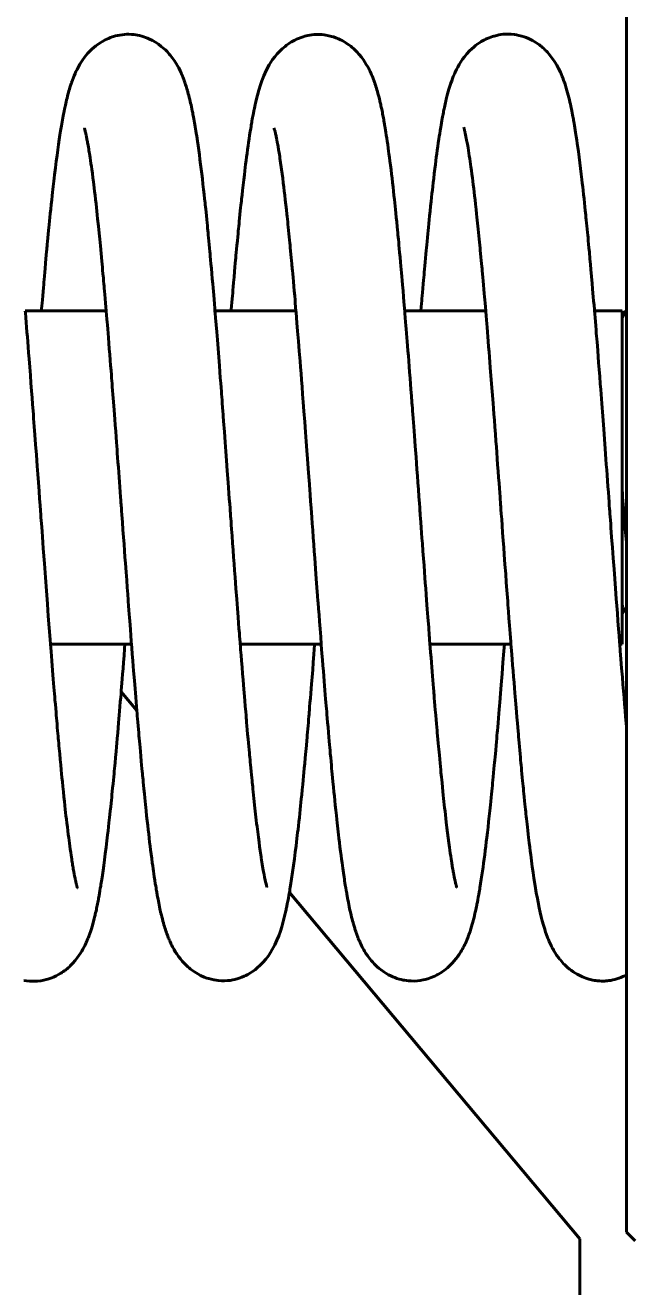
# Model space of a CAD drawing. Header units: millimetres. Extents: x 15 to 415, y 5 to 292.
# Drawn here: x 128.636 to 130.843, y 238.917 to 243.514 of the extents above; entities that cross this region are included whole.
import ezdxf

# ---------------------------------------------------------------- set-up
doc = ezdxf.new("R2010")
doc.units = ezdxf.units.MM
doc.layers.add('Annotations', color=7, linetype='Continuous')
doc.layers.add('Geometries', color=7, linetype='Continuous')
doc.styles.add('Shapr2', font='txt', dxfattribs={"height": 3.3495})
doc.dimstyles.new('ISO-25', dxfattribs={"dimtxt": 2.5, "dimasz": 2.5, "dimexe": 1.25, "dimexo": 0.625, "dimtad": 1, "dimtxsty": 'Standard', "dimcen": 2.5, "dimadec": 0, "dimazin": 0, "dimtfac": 1, "dimtmove": 0, "dimatfit": 3, "dimfxl": 1, "dimarcsym": 0})

# ---------------------------------------------------------------- blocks, each defined once
blk = doc.blocks.new('*D2')
at = {"layer": 'Annotations', "color": 0, "linetype": 'Continuous', "lineweight": 15}
for p, q in [((114.559, 253.3843), (151.4321, 253.3843)), ((150.1821, 250.8843), (150.1821, 204.8613)), ((114.9931, 202.3613), (151.4321, 202.3613))]:
    blk.add_line(p, q, dxfattribs=at)
at = {"layer": 'Annotations', "color": 0}
for points in [[(150.5987, 250.8843), (149.7654, 250.8843), (150.1821, 253.3843)], [(149.7654, 204.8613), (150.5987, 204.8613), (150.1821, 202.3613)]]:
    blk.add_solid(points, dxfattribs=at)
at = {"layer": 'Defpoints', "color": 0}
for p in [(113.934, 253.3843), (114.3681, 202.3613), (150.1821, 202.3613)]:
    blk.add_point(p, dxfattribs=at)
at = {"layer": 'Annotations', "color": 0, "lineweight": 15, "insert": (147.4883, 221.87), "char_height": 3.3495, "attachment_point": 5, "rotation": 90, "style": 'Shapr2'}
blk.add_mtext('\\A1;102,05', dxfattribs=at)

msp = doc.modelspace()

# ---------------------------------------------------------------- linework, layer by layer
at = {"layer": 'Geometries', "linetype": 'Continuous', "lineweight": 40}
for p, q in [((130.8272, 244.6155), (130.8272, 241.6218)), ((128.6361, 242.473), (128.6952, 242.473)), ((128.6952, 242.473), (128.9311, 242.473)), ((129.3275, 242.473), (129.3866, 242.473)), ((129.3866, 242.473), (129.6226, 242.473)), ((130.019, 242.473), (130.078, 242.473)), ((130.078, 242.473), (130.314, 242.473)), ((130.7104, 242.473), (130.8109, 242.473)), ((130.8109, 242.4494), (130.8109, 242.473)), ((130.8228, 242.4695), (130.8109, 242.4491)), ((130.8109, 241.8222), (130.8109, 242.4494)), ((130.8109, 241.4008), (130.8109, 241.8222)), ((130.8272, 241.6218), (130.8272, 241.3864)), ((130.8108, 241.3676), (130.8217, 241.3864)), ((130.8109, 241.3678), (130.8109, 241.4008)), ((130.8196, 241.3864), (130.8217, 241.3864)), ((130.8217, 241.3864), (130.8272, 241.3864)), ((130.8272, 241.3864), (130.8272, 240.9565)), ((130.8109, 241.258), (130.8109, 241.3678)), ((128.7281, 241.258), (128.9994, 241.258)), ((128.9994, 241.258), (129.0234, 241.258)), ((129.4195, 241.258), (129.6908, 241.258)), ((129.6908, 241.258), (129.7148, 241.258)), ((130.111, 241.258), (130.3822, 241.258)), ((130.3822, 241.258), (130.4062, 241.258)), ((130.8024, 241.258), (130.8109, 241.258)), ((129.0428, 241.0162), (128.9856, 241.0843)), ((130.8272, 240.9565), (130.8272, 240.0535)), ((130.6573, 239.0921), (129.5987, 240.3537)), ((130.8272, 240.0535), (130.8272, 239.1155)), ((130.6573, 239.0921), (130.6573, 232.6662)), ((130.8581, 239.0846), (130.8272, 239.1155))]:
    msp.add_line(p, q, dxfattribs=at)
at = {"layer": 'Geometries', "linetype": 'Continuous', "lineweight": 40, "flags": 128}
for points in [[(129.3275, 242.473), (129.3269, 242.4812), (129.3254, 242.498), (129.3241, 242.5145), (129.3228, 242.5299), (129.3216, 242.5436), (129.3205, 242.5563), (129.3192, 242.5712), (129.3177, 242.589), (129.3159, 242.609), (129.3143, 242.6274), (129.3128, 242.6444), (129.3114, 242.6592), (129.3102, 242.6723), (129.3094, 242.681), (129.3086, 242.6897), (129.3076, 242.7009), (129.3063, 242.7147), (129.3051, 242.7272), (129.304, 242.739), (129.3031, 242.749), (129.3023, 242.7574), (129.3014, 242.7659), (129.3006, 242.7747), (129.2997, 242.7839), (129.2987, 242.7938), (129.2975, 242.8054), (129.2962, 242.8188), (129.2948, 242.8327), (129.2937, 242.8434), (129.2927, 242.8523), (129.292, 242.8596), (129.2912, 242.8666), (129.2905, 242.8736), (129.2897, 242.8806), (129.288, 242.8969), (129.286, 242.9152), (129.2837, 242.935), (129.2815, 242.9543), (129.2794, 242.9718), (129.2773, 242.9891), (129.2752, 243.0064), (129.2729, 243.0241), (129.2706, 243.0415), (129.2683, 243.0583), (129.266, 243.0748), (129.2637, 243.0912), (129.261, 243.1089), (129.2593, 243.12), (129.2579, 243.1288), (129.2566, 243.1364), (129.2554, 243.1439), (129.254, 243.1518), (129.253, 243.1581), (129.2517, 243.1655), (129.2504, 243.1726), (129.2492, 243.1789), (129.2482, 243.1843), (129.2473, 243.1888), (129.2462, 243.1946), (129.2448, 243.2014), (129.2433, 243.2091), (129.2416, 243.2168), (129.2402, 243.2234), (129.2388, 243.2295), (129.2374, 243.2358), (129.2357, 243.2429), (129.234, 243.2499), (129.2322, 243.2571), (129.2304, 243.2638), (129.2287, 243.27), (129.2271, 243.2754), (129.2262, 243.2786), (129.2251, 243.2823), (129.2237, 243.287), (129.2222, 243.2918), (129.2205, 243.2969), (129.2193, 243.3007), (129.2179, 243.3046), (129.2168, 243.3077), (129.2159, 243.3103), (129.215, 243.3127), (129.2139, 243.3156), (129.2124, 243.3196), (129.2104, 243.3247), (129.2087, 243.3287), (129.2075, 243.3317), (129.2058, 243.3355), (129.2039, 243.34), (129.2006, 243.3471), (129.1952, 243.3578), (129.1909, 243.3656), (129.1857, 243.3744), (129.1797, 243.3839), (129.1728, 243.3937), (129.1647, 243.4041), (129.1611, 243.4084), (129.1577, 243.4123), (129.1527, 243.4176), (129.1469, 243.4234), (129.142, 243.428), (129.1377, 243.4318), (129.132, 243.4364), (129.1214, 243.4445), (129.1102, 243.4518), (129.1, 243.4577), (129.0869, 243.4641), (129.0818, 243.4663), (129.0777, 243.4679), (129.0738, 243.4694), (129.0681, 243.4714), (129.0606, 243.4737), (129.0528, 243.4757), (129.0451, 243.4774), (129.0389, 243.4784), (129.0314, 243.4795), (129.0231, 243.4802), (129.0137, 243.4806), (129.0057, 243.4806), (128.9981, 243.4801), (128.9888, 243.4792), (128.981, 243.478), (128.9735, 243.4766), (128.9655, 243.4747), (128.9582, 243.4726), (128.953, 243.4709), (128.9468, 243.4687), (128.939, 243.4656), (128.9269, 243.4599), (128.9172, 243.4547), (128.9094, 243.45), (128.9001, 243.4438), (128.8929, 243.4384), (128.8782, 243.4259), (128.8634, 243.4107), (128.8532, 243.3983), (128.8442, 243.3859), (128.8355, 243.3722), (128.8297, 243.3621), (128.8248, 243.3527), (128.8209, 243.3447), (128.8179, 243.3382), (128.8142, 243.3297), (128.8115, 243.323), (128.8078, 243.3131), (128.8066, 243.3099), (128.8058, 243.3076), (128.805, 243.3053), (128.8042, 243.303), (128.8033, 243.3005), (128.8023, 243.2976), (128.8011, 243.2938), (128.7989, 243.2868), (128.797, 243.2805), (128.7953, 243.2747), (128.7935, 243.268), (128.7917, 243.2614), (128.79, 243.2548), (128.7884, 243.2483), (128.7868, 243.242), (128.785, 243.2344), (128.7836, 243.2279), (128.7822, 243.2218), (128.7812, 243.2171), (128.7803, 243.2125), (128.7792, 243.2076), (128.7779, 243.2011), (128.7745, 243.1836), (128.7718, 243.1691), (128.768, 243.1472), (128.765, 243.1289), (128.7626, 243.1137), (128.7601, 243.0974), (128.7575, 243.0793), (128.7546, 243.0591), (128.752, 243.0395), (128.7491, 243.0179), (128.7461, 242.9939), (128.743, 242.9688), (128.7416, 242.9564), (128.7403, 242.9454), (128.7391, 242.9356), (128.738, 242.9256), (128.7368, 242.9154), (128.7357, 242.905), (128.7342, 242.8919), (128.7326, 242.877), (128.7309, 242.8604), (128.7291, 242.844), (128.7275, 242.8279), (128.726, 242.8133), (128.7247, 242.8003), (128.7233, 242.7867), (128.7223, 242.7765), (128.7212, 242.7651), (128.72, 242.7525), (128.7186, 242.7386), (128.7174, 242.7251), (128.7165, 242.7163), (128.7159, 242.709), (128.7153, 242.7026), (128.7146, 242.6959), (128.714, 242.6887), (128.7128, 242.6764), (128.7116, 242.6626), (128.7101, 242.6462), (128.7084, 242.627), (128.7072, 242.6134), (128.706, 242.5996), (128.7049, 242.5877), (128.704, 242.5775), (128.7033, 242.569), (128.7023, 242.5571), (128.7011, 242.543), (128.6998, 242.5274), (128.6986, 242.5134), (128.6976, 242.5013), (128.6967, 242.491), (128.6958, 242.4799), (128.6952, 242.4732)], [(130.0189, 242.4734), (130.0183, 242.4814), (130.0171, 242.495), (130.0162, 242.5057), (130.0147, 242.5242), (130.0129, 242.5457), (130.011, 242.5676), (130.0096, 242.583), (130.0084, 242.5975), (130.0072, 242.611), (130.0061, 242.6236), (130.005, 242.6356), (130.0036, 242.6509), (130.002, 242.6687), (130.0005, 242.685), (129.9991, 242.6996), (129.998, 242.712), (129.997, 242.7227), (129.9961, 242.7325), (129.9952, 242.7414), (129.9944, 242.7494), (129.9936, 242.7576), (129.9927, 242.7676), (129.9915, 242.7793), (129.9898, 242.7968), (129.9881, 242.8135), (129.9865, 242.829), (129.9852, 242.8425), (129.9839, 242.8547), (129.9827, 242.8663), (129.9813, 242.8788), (129.9798, 242.8932), (129.978, 242.9092), (129.9764, 242.9239), (129.9744, 242.9409), (129.9727, 242.9561), (129.971, 242.9707), (129.969, 242.9873), (129.9669, 243.0035), (129.9651, 243.0182), (129.9633, 243.0317), (129.9616, 243.0446), (129.9603, 243.0547), (129.9587, 243.0661), (129.9568, 243.0793), (129.9551, 243.0915), (129.9534, 243.1024), (129.9519, 243.1125), (129.9503, 243.123), (129.949, 243.1312), (129.9477, 243.139), (129.9466, 243.1458), (129.9456, 243.1513), (129.9451, 243.1545), (129.9445, 243.1576), (129.944, 243.1606), (129.9434, 243.164), (129.9426, 243.1685), (129.9411, 243.1768), (129.9396, 243.1846), (129.9384, 243.1911), (129.9374, 243.1963), (129.9363, 243.2017), (129.935, 243.2078), (129.9335, 243.2153), (129.9324, 243.2204), (129.9315, 243.2244), (129.9306, 243.2282), (129.9297, 243.2321), (129.9288, 243.236), (129.9279, 243.2399), (129.9269, 243.2441), (129.9252, 243.2509), (129.9234, 243.258), (129.9214, 243.2653), (129.9195, 243.2721), (129.9177, 243.2784), (129.9159, 243.2844), (129.9142, 243.2901), (129.9121, 243.2963), (129.9105, 243.3013), (129.9085, 243.3068), (129.9067, 243.3119), (129.9052, 243.316), (129.9038, 243.3195), (129.9023, 243.3233), (129.9001, 243.3287), (129.8983, 243.3329), (129.8968, 243.3364), (129.8949, 243.3407), (129.8927, 243.3453), (129.8909, 243.3491), (129.8889, 243.353), (129.8839, 243.3624), (129.8789, 243.3711), (129.874, 243.3791), (129.8682, 243.3877), (129.8616, 243.3968), (129.8545, 243.4056), (129.8509, 243.4098), (129.8472, 243.4139), (129.8432, 243.418), (129.838, 243.4232), (129.832, 243.4287), (129.827, 243.433), (129.8223, 243.4368), (129.8157, 243.4418), (129.8094, 243.4462), (129.804, 243.4498), (129.7969, 243.454), (129.7908, 243.4574), (129.7852, 243.4603), (129.7777, 243.4638), (129.768, 243.4678), (129.7595, 243.4708), (129.7521, 243.4731), (129.7423, 243.4755), (129.7319, 243.4776), (129.7253, 243.4786), (129.717, 243.4794), (129.7074, 243.48), (129.6973, 243.48), (129.6884, 243.4795), (129.6807, 243.4787), (129.6727, 243.4775), (129.6654, 243.4761), (129.6592, 243.4746), (129.655, 243.4735), (129.6492, 243.4719), (129.642, 243.4695), (129.6324, 243.4658), (129.6246, 243.4624), (129.6182, 243.4593), (129.6134, 243.4568), (129.6068, 243.4531), (129.6004, 243.4492), (129.5952, 243.4457), (129.5884, 243.4409), (129.5827, 243.4365), (129.5719, 243.4274), (129.5622, 243.4181), (129.5543, 243.4095), (129.5453, 243.3987), (129.5377, 243.3885), (129.5311, 243.3787), (129.5254, 243.3693), (129.5145, 243.3491), (129.5055, 243.3292), (129.4984, 243.3109), (129.4932, 243.296), (129.4873, 243.2768), (129.4824, 243.2589), (129.4789, 243.2449), (129.4766, 243.2351), (129.4743, 243.2248), (129.4727, 243.2177), (129.4713, 243.2112), (129.4695, 243.202), (129.4678, 243.1938), (129.4666, 243.1872), (129.4657, 243.1827), (129.4647, 243.1772), (129.4636, 243.171), (129.4624, 243.1646), (129.4615, 243.1594), (129.4608, 243.1554), (129.4599, 243.1499), (129.4589, 243.1442), (129.4579, 243.1379), (129.456, 243.1261), (129.4539, 243.1125), (129.4519, 243.0996), (129.45, 243.0868), (129.4481, 243.0737), (129.4463, 243.0603), (129.4444, 243.0467), (129.4427, 243.034), (129.441, 243.0211), (129.4393, 243.0079), (129.4377, 242.9952), (129.4362, 242.9827), (129.4345, 242.9688), (129.4323, 242.9504), (129.4301, 242.9307), (129.4279, 242.912), (129.4261, 242.8951), (129.4244, 242.88), (129.4236, 242.8727), (129.4228, 242.8653), (129.422, 242.8576), (129.421, 242.8482), (129.4198, 242.8368), (129.4185, 242.8236), (129.4172, 242.8112), (129.4161, 242.8002), (129.4151, 242.7903), (129.4142, 242.7811), (129.4134, 242.7723), (129.4125, 242.7639), (129.4116, 242.754), (129.4104, 242.7422), (129.4091, 242.7286), (129.4075, 242.7114), (129.4062, 242.6972), (129.4051, 242.6855), (129.4041, 242.6746), (129.4033, 242.6662), (129.4025, 242.6573), (129.4015, 242.6462), (129.4003, 242.6326), (129.3989, 242.6166), (129.397, 242.5953), (129.3954, 242.5764), (129.3939, 242.5599), (129.393, 242.5484), (129.392, 242.5376), (129.3912, 242.5273), (129.3902, 242.5164), (129.3891, 242.5031), (129.3881, 242.4909), (129.387, 242.4773), (129.3866, 242.4727)], [(130.7104, 242.4729), (130.71, 242.478), (130.7087, 242.4937), (130.7074, 242.5093), (130.7061, 242.5243), (130.705, 242.5372), (130.7036, 242.5535), (130.702, 242.5721), (130.6997, 242.5984), (130.6975, 242.6233), (130.6959, 242.6412), (130.694, 242.6624), (130.6918, 242.6865), (130.6903, 242.7023), (130.6891, 242.7158), (130.6879, 242.7282), (130.6868, 242.7401), (130.6859, 242.7486), (130.685, 242.7586), (130.6838, 242.7701), (130.6827, 242.7821), (130.6816, 242.7927), (130.6805, 242.8041), (130.6795, 242.8133), (130.6787, 242.8218), (130.6778, 242.8304), (130.6769, 242.8391), (130.6756, 242.852), (130.674, 242.8666), (130.6724, 242.8815), (130.6707, 242.8971), (130.6691, 242.912), (130.6676, 242.9253), (130.6661, 242.9379), (130.6646, 242.9513), (130.6623, 242.9712), (130.6598, 242.991), (130.6573, 243.0117), (130.6545, 243.033), (130.6518, 243.0537), (130.6497, 243.0685), (130.6478, 243.0822), (130.6459, 243.095), (130.644, 243.108), (130.6417, 243.1226), (130.6404, 243.1311), (130.639, 243.1395), (130.6376, 243.1477), (130.6363, 243.1557), (130.6351, 243.1623), (130.6343, 243.1669), (130.6335, 243.1714), (130.6327, 243.1761), (130.6317, 243.1811), (130.6307, 243.1868), (130.6292, 243.1947), (130.6277, 243.2019), (130.6265, 243.2079), (130.6254, 243.2132), (130.6242, 243.2191), (130.6227, 243.226), (130.621, 243.2333), (130.619, 243.2422), (130.617, 243.2502), (130.6148, 243.2589), (130.6126, 243.2675), (130.6102, 243.2761), (130.6076, 243.2847), (130.6048, 243.294), (130.6021, 243.3022), (130.6001, 243.3079), (130.5979, 243.3139), (130.5951, 243.3214), (130.5928, 243.3272), (130.5891, 243.3361), (130.5862, 243.3426), (130.5795, 243.3564), (130.5731, 243.3682), (130.5651, 243.3813), (130.5554, 243.3954), (130.5433, 243.4104), (130.5392, 243.4149), (130.5355, 243.4188), (130.5313, 243.423), (130.5255, 243.4285), (130.5204, 243.433), (130.5171, 243.4358), (130.5138, 243.4384), (130.5095, 243.4417), (130.5039, 243.4457), (130.4962, 243.4509), (130.4904, 243.4544), (130.4846, 243.4577), (130.4778, 243.4612), (130.4696, 243.4651), (130.4614, 243.4685), (130.4547, 243.471), (130.4459, 243.4738), (130.4342, 243.4768), (130.4268, 243.4784), (130.4187, 243.4797), (130.4067, 243.4809), (130.3998, 243.4812), (130.3936, 243.4813), (130.386, 243.4811), (130.3775, 243.4805), (130.369, 243.4794), (130.3614, 243.4781), (130.3547, 243.4767), (130.3498, 243.4755), (130.3446, 243.4741), (130.3388, 243.4724), (130.3322, 243.4701), (130.3268, 243.468), (130.3232, 243.4666), (130.3197, 243.465), (130.3162, 243.4635), (130.3127, 243.4618), (130.3078, 243.4593), (130.2979, 243.4538), (130.2915, 243.4498), (130.2832, 243.4441), (130.2772, 243.4396), (130.2703, 243.4341), (130.2632, 243.4279), (130.255, 243.42), (130.245, 243.4092), (130.2366, 243.3988), (130.2297, 243.3895), (130.2231, 243.3797), (130.2172, 243.37), (130.2123, 243.3613), (130.2076, 243.3521), (130.2032, 243.343), (130.1999, 243.3357), (130.196, 243.3264), (130.1932, 243.3195), (130.19, 243.3109), (130.1869, 243.302), (130.1846, 243.2949), (130.1824, 243.288), (130.1801, 243.2806), (130.1778, 243.2725), (130.1754, 243.2637), (130.1728, 243.254), (130.1705, 243.2447), (130.1687, 243.2372), (130.1676, 243.2321), (130.1662, 243.226), (130.1649, 243.22), (130.1637, 243.2144), (130.1627, 243.2096), (130.1617, 243.2051), (130.1608, 243.2003), (130.1597, 243.1951), (130.1586, 243.1894), (130.1577, 243.1844), (130.1569, 243.1803), (130.1558, 243.1743), (130.1544, 243.1668), (130.1529, 243.1582), (130.1514, 243.1494), (130.1502, 243.1422), (130.1482, 243.1298), (130.1463, 243.118), (130.1449, 243.1089), (130.1433, 243.0981), (130.1413, 243.0846), (130.1394, 243.0713), (130.1376, 243.0589), (130.1358, 243.0455), (130.1341, 243.0329), (130.1324, 243.0201), (130.1307, 243.0063), (130.1287, 242.9907), (130.1266, 242.9735), (130.1245, 242.9556), (130.1227, 242.9405), (130.1211, 242.9266), (130.1196, 242.9132), (130.1181, 242.8999), (130.1166, 242.8862), (130.1149, 242.8708), (130.1131, 242.8539), (130.1113, 242.8367), (130.1096, 242.8195), (130.108, 242.8045), (130.1067, 242.791), (130.1052, 242.7763), (130.1041, 242.7654), (130.103, 242.7533), (130.1017, 242.7399), (130.1003, 242.7257), (130.0991, 242.7132), (130.0981, 242.7026), (130.0972, 242.6924), (130.096, 242.6796), (130.0946, 242.665), (130.0933, 242.6507), (130.0921, 242.6374), (130.091, 242.6251), (130.09, 242.6138), (130.0892, 242.6039), (130.0884, 242.5948), (130.0874, 242.5844), (130.0863, 242.5711), (130.0849, 242.5548), (130.0836, 242.5403), (130.0826, 242.5279), (130.0817, 242.5178), (130.081, 242.5094), (130.0802, 242.4996), (130.0792, 242.4881), (130.078, 242.473)], [(128.8515, 243.1389), (128.8516, 243.1385), (128.8521, 243.1369), (128.8527, 243.1347), (128.8534, 243.1321), (128.8542, 243.1289), (128.8549, 243.1262), (128.8557, 243.123), (128.8564, 243.1199), (128.857, 243.117), (128.8577, 243.1141), (128.8582, 243.1118), (128.8588, 243.1089), (128.8596, 243.1051), (128.8604, 243.1012), (128.8611, 243.0977), (128.8619, 243.0932), (128.8627, 243.0893), (128.8634, 243.0853), (128.8642, 243.0811), (128.8652, 243.0755), (128.8662, 243.0697), (128.8674, 243.0625), (128.8684, 243.0567), (128.8693, 243.0514), (128.8701, 243.0462), (128.8712, 243.0393), (128.8725, 243.031), (128.8741, 243.0205), (128.8756, 243.0097), (128.8771, 242.9994), (128.8785, 242.9894), (128.8807, 242.9731), (128.8827, 242.9577), (128.8846, 242.9426), (128.8859, 242.9325), (128.8873, 242.9206), (128.8889, 242.9076), (128.8905, 242.8939), (128.8923, 242.8782), (128.894, 242.8634), (128.8955, 242.8497), (128.8969, 242.8367), (128.8984, 242.8232), (128.9, 242.8079), (128.9027, 242.782), (128.9053, 242.756), (128.9075, 242.7341), (128.9099, 242.7098), (128.9125, 242.6817), (128.9152, 242.6538), (128.9172, 242.6316), (128.9182, 242.6206), (128.9194, 242.6076), (128.9207, 242.5935), (128.9218, 242.5812), (128.9226, 242.5712), (128.9233, 242.5633), (128.924, 242.556), (128.925, 242.5448), (128.9261, 242.5322), (128.9273, 242.5178), (128.9288, 242.5004), (128.9299, 242.487), (128.9311, 242.473)], [(129.543, 243.1387), (129.5431, 243.1384), (129.5437, 243.1365), (129.5447, 243.1328), (129.5452, 243.1308), (129.5458, 243.1286), (129.5464, 243.1263), (129.5469, 243.1239), (129.5475, 243.1213), (129.5483, 243.1178), (129.5492, 243.1141), (129.55, 243.1104), (129.5507, 243.1071), (129.5514, 243.1038), (129.5521, 243.1002), (129.5526, 243.0975), (129.5531, 243.095), (129.5535, 243.0928), (129.5539, 243.0907), (129.5546, 243.0873), (129.5554, 243.0825), (129.5563, 243.0776), (129.5573, 243.072), (129.5581, 243.0676), (129.5587, 243.0638), (129.5594, 243.0599), (129.5601, 243.0553), (129.5611, 243.0492), (129.5623, 243.042), (129.5634, 243.0348), (129.5644, 243.0278), (129.5654, 243.021), (129.5701, 242.9883), (129.5721, 242.9727), (129.5742, 242.9566), (129.5764, 242.9398), (129.5784, 242.9233), (129.58, 242.9096), (129.5818, 242.8946), (129.5838, 242.8775), (129.5859, 242.8586), (129.5878, 242.8411), (129.5895, 242.8254), (129.5905, 242.8161), (129.5915, 242.8069), (129.5925, 242.7976), (129.5935, 242.7872), (129.5946, 242.7774), (129.5957, 242.766), (129.597, 242.7534), (129.5981, 242.7421), (129.5992, 242.7307), (129.6002, 242.7213), (129.6011, 242.7119), (129.602, 242.7026), (129.603, 242.6915), (129.6044, 242.6777), (129.6054, 242.6668), (129.6064, 242.6556), (129.6073, 242.646), (129.6081, 242.638), (129.6086, 242.6316), (129.6092, 242.6257), (129.6097, 242.6195), (129.6108, 242.6077), (129.612, 242.5946), (129.6134, 242.5794), (129.6149, 242.5615), (129.6164, 242.5454), (129.6179, 242.5281), (129.6192, 242.5128), (129.6202, 242.5005), (129.6226, 242.473)], [(130.2339, 243.1413), (130.2341, 243.1408), (130.2345, 243.1396), (130.2351, 243.1375), (130.2358, 243.1349), (130.2362, 243.1333), (130.2366, 243.1317), (130.2368, 243.1309), (130.2372, 243.1293), (130.2377, 243.1271), (130.2383, 243.1249), (130.2388, 243.1225), (130.2397, 243.1187), (130.2404, 243.1156), (130.2406, 243.1144), (130.241, 243.1125), (130.2416, 243.1099), (130.2421, 243.1073), (130.2432, 243.1017), (130.2446, 243.0947), (130.2463, 243.0854), (130.2473, 243.0797), (130.2483, 243.0741), (130.2497, 243.0663), (130.2513, 243.0566), (130.2528, 243.0472), (130.2543, 243.0374), (130.2559, 243.0267), (130.2574, 243.0165), (130.2588, 243.0069), (130.2602, 242.9973), (130.262, 242.9842), (130.2638, 242.9706), (130.2655, 242.9574), (130.2671, 242.9451), (130.2686, 242.9326), (130.2703, 242.9192), (130.2719, 242.9052), (130.2735, 242.8918), (130.2751, 242.8776), (130.277, 242.8613), (130.2791, 242.8426), (130.2808, 242.8269), (130.2822, 242.8137), (130.2833, 242.8028), (130.2844, 242.7922), (130.2856, 242.7811), (130.2866, 242.7709), (130.2878, 242.7589), (130.2891, 242.7464), (130.2903, 242.7344), (130.2914, 242.7229), (130.2925, 242.7121), (130.2935, 242.7019), (130.2944, 242.6925), (130.2954, 242.6818), (130.2966, 242.6685), (130.2978, 242.6564), (130.2988, 242.645), (130.2998, 242.6349), (130.3006, 242.6262), (130.3013, 242.6187), (130.3023, 242.6072), (130.3034, 242.595), (130.3046, 242.5819), (130.306, 242.5661), (130.3072, 242.5517), (130.3086, 242.5367), (130.3097, 242.5237), (130.3106, 242.5127), (130.3116, 242.5011), (130.3128, 242.487), (130.314, 242.473)], [(128.6656, 242.096), (128.6647, 242.1078), (128.6628, 242.1329), (128.6611, 242.1559), (128.6591, 242.1816), (128.657, 242.2095), (128.6548, 242.2383), (128.6525, 242.2679), (128.6501, 242.298), (128.6484, 242.3204), (128.6467, 242.3412), (128.6452, 242.3604), (128.6438, 242.3785), (128.6424, 242.3956), (128.641, 242.4132), (128.6396, 242.4303), (128.6381, 242.4488), (128.6366, 242.4661), (128.6361, 242.4731)], [(128.9311, 242.473), (128.9312, 242.4723), (128.9325, 242.4567), (128.9336, 242.4429), (128.9346, 242.4312), (128.9354, 242.4215), (128.9366, 242.4066), (128.9379, 242.3913), (128.9393, 242.374), (128.9409, 242.355), (128.9425, 242.3341), (128.9442, 242.3135), (128.9458, 242.2935), (128.9473, 242.2741), (128.9487, 242.2556), (128.95, 242.2397), (128.9509, 242.2276), (128.9517, 242.2179), (128.9525, 242.2079), (128.9534, 242.1963), (128.9544, 242.1832), (128.9555, 242.1686), (128.9575, 242.1417), (128.9598, 242.1114), (128.9624, 242.0779), (128.964, 242.0566), (128.9657, 242.0341), (128.9673, 242.0128), (128.9686, 241.9948), (128.9697, 241.9801), (128.9706, 241.9679), (128.9716, 241.9542), (128.9728, 241.9387), (128.974, 241.9214), (128.9754, 241.9029), (128.9768, 241.8834), (128.9781, 241.8666), (128.9794, 241.8491), (128.9807, 241.8311), (128.9821, 241.8125), (128.9833, 241.7956), (128.9843, 241.782), (128.9849, 241.7734), (128.9854, 241.7669), (128.9858, 241.762), (128.9863, 241.755), (128.9871, 241.7444), (128.9881, 241.7302), (128.9901, 241.7024), (128.9922, 241.6744), (128.9942, 241.6477), (128.996, 241.6223), (128.9978, 241.5981), (128.9995, 241.5752), (129.0011, 241.5537), (129.0035, 241.5207), (129.0057, 241.4912), (129.0077, 241.4651), (129.0095, 241.4409), (129.0111, 241.4184), (129.0114, 241.4153)], [(129.3571, 242.0962), (129.3563, 242.1067), (129.3551, 242.1223), (129.3541, 242.1358), (129.3532, 242.1474), (129.3523, 242.1597), (129.3516, 242.169), (129.3508, 242.1794), (129.3497, 242.1933), (129.3484, 242.21), (129.347, 242.2294), (129.3453, 242.2505), (129.3436, 242.2726), (129.3412, 242.3038), (129.3386, 242.3363), (129.3361, 242.3673), (129.3338, 242.396), (129.3317, 242.4222), (129.3297, 242.447), (129.3283, 242.464), (129.3275, 242.473)], [(129.6226, 242.473), (129.6231, 242.4666), (129.6262, 242.429), (129.6287, 242.3992), (129.6317, 242.3629), (129.6346, 242.3263), (129.6375, 242.2899), (129.6392, 242.2678), (129.641, 242.2451), (129.6429, 242.2213), (129.6448, 242.1962), (129.6469, 242.1695), (129.6491, 242.1398), (129.6516, 242.1071), (129.6545, 242.0684), (129.6573, 242.0312), (129.6599, 241.9963), (129.6623, 241.9637), (129.6646, 241.9333), (129.6671, 241.8988), (129.6694, 241.868), (129.6714, 241.8413), (129.673, 241.8185), (129.6739, 241.8063), (129.6747, 241.7957), (129.6754, 241.7867), (129.676, 241.7781), (129.6768, 241.7669), (129.6778, 241.7542), (129.6789, 241.7386), (129.6803, 241.72), (129.6819, 241.6984), (129.6836, 241.674), (129.6856, 241.6474), (129.6875, 241.6212), (129.6894, 241.5962), (129.6911, 241.5724), (129.6941, 241.5327), (129.6967, 241.4966), (129.6991, 241.4643), (129.7014, 241.4346), (129.7028, 241.4155)], [(130.0485, 242.0968), (130.0477, 242.1071), (130.0468, 242.1184), (130.0461, 242.1288), (130.0453, 242.1383), (130.0447, 242.1469), (130.0441, 242.1545), (130.0435, 242.163), (130.0426, 242.174), (130.0416, 242.1875), (130.0402, 242.206), (130.0385, 242.2275), (130.0369, 242.249), (130.0353, 242.2697), (130.0337, 242.2898), (130.0322, 242.3093), (130.0307, 242.3278), (130.0293, 242.3459), (130.0281, 242.3615), (130.0269, 242.3753), (130.0257, 242.3903), (130.0244, 242.4068), (130.0234, 242.4187), (130.0223, 242.4324), (130.0211, 242.4478), (130.0197, 242.4649), (130.0189, 242.4734)], [(130.314, 242.473), (130.3142, 242.4706), (130.3156, 242.4546), (130.3168, 242.4397), (130.318, 242.4259), (130.319, 242.4132), (130.3205, 242.3948), (130.3218, 242.3786), (130.3232, 242.3622), (130.3248, 242.3422), (130.3262, 242.3238), (130.3278, 242.3047), (130.3293, 242.2857), (130.3307, 242.2667), (130.3342, 242.2219), (130.3376, 242.1787), (130.3407, 242.1371), (130.3423, 242.1166), (130.3439, 242.0962), (130.3455, 242.0742), (130.3473, 242.05), (130.3493, 242.0237), (130.3512, 241.9985), (130.3528, 241.9773), (130.3543, 241.9569), (130.3559, 241.9352), (130.3576, 241.9124), (130.3593, 241.8884), (130.361, 241.8659), (130.3625, 241.8451), (130.3639, 241.8264), (130.3651, 241.8097), (130.3662, 241.795), (130.3669, 241.785), (130.3676, 241.7758), (130.3682, 241.767), (130.3689, 241.7586), (130.3696, 241.7488), (130.3707, 241.733), (130.3722, 241.7135), (130.3739, 241.6903), (130.3758, 241.6635), (130.3778, 241.6363), (130.3798, 241.6102), (130.3816, 241.5852), (130.3843, 241.5485), (130.3868, 241.5146), (130.3891, 241.4836), (130.3913, 241.4552), (130.3933, 241.4282), (130.3942, 241.4156)], [(130.8024, 241.2579), (130.8017, 241.2664), (130.8, 241.2885), (130.7981, 241.3139), (130.7958, 241.3427), (130.7937, 241.3712), (130.7916, 241.3981), (130.7897, 241.4235), (130.7869, 241.4608), (130.7842, 241.4968), (130.7816, 241.5315), (130.7786, 241.572), (130.7758, 241.6106), (130.773, 241.6477), (130.7704, 241.6835), (130.7694, 241.6971), (130.7684, 241.7106), (130.7675, 241.7229), (130.7667, 241.7338), (130.766, 241.7431), (130.7654, 241.7521), (130.7645, 241.7635), (130.7635, 241.7772), (130.7623, 241.7934), (130.761, 241.812), (130.7594, 241.8327), (130.7579, 241.8536), (130.7564, 241.874), (130.7549, 241.8938), (130.7535, 241.9132), (130.7521, 241.932), (130.7494, 241.9698), (130.7467, 242.0057), (130.744, 242.0412), (130.7405, 242.0892), (130.737, 242.1354), (130.7357, 242.1526), (130.7344, 242.1691), (130.7331, 242.1868), (130.7315, 242.2071), (130.7295, 242.2338), (130.7275, 242.2594), (130.7256, 242.2835), (130.7239, 242.306), (130.7222, 242.3268), (130.7208, 242.3451), (130.7197, 242.3589), (130.7187, 242.3708), (130.7179, 242.3809), (130.7171, 242.3915), (130.7161, 242.404), (130.7149, 242.4181), (130.7136, 242.434), (130.7125, 242.4477), (130.7113, 242.4624), (130.7104, 242.4729)], [(130.8228, 242.4696), (130.8228, 242.4696), (130.8237, 242.4709), (130.8245, 242.4718), (130.8252, 242.4725), (130.826, 242.4729), (130.8267, 242.473), (130.8267, 242.473)], [(128.7169, 241.4046), (128.7168, 241.4058), (128.7132, 241.4527), (128.7096, 241.5015), (128.7058, 241.5528), (128.7018, 241.6068), (128.7001, 241.6291), (128.6986, 241.6501), (128.6972, 241.6686), (128.696, 241.6845), (128.6951, 241.6979), (128.6943, 241.7088), (128.6935, 241.7197), (128.6926, 241.7311), (128.6916, 241.7447), (128.6902, 241.7645), (128.6884, 241.7882), (128.6864, 241.816), (128.6841, 241.8472), (128.6818, 241.8779), (128.6797, 241.907), (128.6766, 241.9486), (128.6738, 241.9865), (128.6712, 242.0209), (128.6689, 242.0521), (128.6667, 242.0811), (128.6656, 242.096)], [(129.4195, 241.2583), (129.4189, 241.266), (129.4181, 241.2765), (129.4173, 241.2871), (129.4163, 241.2989), (129.415, 241.316), (129.4135, 241.3353), (129.4119, 241.3565), (129.4095, 241.3879), (129.4069, 241.4228), (129.404, 241.4613), (129.4009, 241.5023), (129.3991, 241.5263), (129.3973, 241.5508), (129.3955, 241.5756), (129.3936, 241.6009), (129.3917, 241.6265), (129.3898, 241.6526), (129.388, 241.677), (129.3869, 241.6927), (129.3859, 241.7058), (129.3851, 241.7162), (129.3846, 241.7239), (129.3843, 241.7282), (129.384, 241.7313), (129.3837, 241.736), (129.3832, 241.7425), (129.3823, 241.7544), (129.3812, 241.7697), (129.3798, 241.7884), (129.3784, 241.8087), (129.3769, 241.8283), (129.3755, 241.8473), (129.3724, 241.8895), (129.3696, 241.9279), (129.3672, 241.9604), (129.3646, 241.9949), (129.3619, 242.0318), (129.359, 242.071), (129.3576, 242.0893), (129.3571, 242.0962)], [(130.111, 241.2582), (130.1107, 241.2614), (130.1098, 241.273), (130.1091, 241.2821), (130.1085, 241.2902), (130.1078, 241.2991), (130.107, 241.309), (130.1062, 241.3199), (130.1053, 241.3317), (130.1033, 241.3567), (130.1011, 241.3856), (130.0987, 241.4184), (130.0971, 241.4396), (130.0954, 241.4618), (130.0939, 241.482), (130.0926, 241.4995), (130.0909, 241.5214), (130.0892, 241.5449), (130.0873, 241.5703), (130.0853, 241.5975), (130.0833, 241.6249), (130.0818, 241.6444), (130.0804, 241.664), (130.079, 241.6835), (130.0776, 241.7022), (130.0765, 241.7176), (130.0757, 241.7274), (130.0752, 241.7352), (130.0745, 241.7438), (130.0737, 241.7558), (130.0725, 241.7713), (130.0707, 241.7961), (130.0688, 241.8221), (130.0669, 241.8474), (130.0652, 241.8717), (130.0634, 241.8952), (130.0618, 241.9178), (130.0602, 241.9396), (130.0571, 241.9803), (130.0544, 242.0176), (130.0519, 242.0513), (130.0496, 242.0811), (130.0485, 242.0968)], [(130.8272, 241.6217), (130.8265, 241.6293), (130.8255, 241.6415), (130.8245, 241.6533), (130.8235, 241.6653), (130.8224, 241.6775), (130.8214, 241.6898), (130.8204, 241.7022), (130.8194, 241.7147), (130.8183, 241.7274), (130.8173, 241.7401), (130.8162, 241.7537), (130.8151, 241.7673), (130.8141, 241.781), (130.813, 241.7948), (130.8124, 241.8023), (130.8119, 241.8099), (130.8113, 241.8175), (130.8109, 241.8222)], [(128.7281, 241.2582), (128.7267, 241.2759), (128.7234, 241.3184), (128.7202, 241.3602), (128.7169, 241.4046)], [(129.0114, 241.4153), (129.0127, 241.3976), (129.0139, 241.3823), (129.0149, 241.3682), (129.0159, 241.355), (129.0169, 241.3427), (129.0179, 241.3285), (129.0193, 241.3112), (129.0208, 241.291), (129.0226, 241.2683), (129.0234, 241.258)], [(129.7028, 241.4155), (129.7032, 241.4099), (129.705, 241.3867), (129.7066, 241.3649), (129.7084, 241.3413), (129.7104, 241.3148), (129.7127, 241.2857), (129.7148, 241.258)], [(130.3942, 241.4156), (130.3952, 241.4022), (130.3971, 241.3773), (130.3989, 241.3533), (130.401, 241.3265), (130.4032, 241.2976), (130.4056, 241.2667), (130.4062, 241.258)], [(130.8196, 241.3864), (130.8189, 241.3865), (130.8181, 241.3869), (130.8172, 241.3876), (130.8164, 241.3886), (130.8155, 241.3899), (130.8146, 241.3916), (130.8137, 241.3936), (130.8128, 241.3959), (130.8119, 241.3986), (130.8109, 241.4016)], [(128.826, 240.3706), (128.826, 240.3707), (128.8259, 240.3709), (128.8257, 240.3716), (128.8253, 240.3728), (128.8249, 240.3742), (128.8246, 240.3754), (128.8242, 240.3766), (128.8239, 240.3779), (128.8237, 240.3789), (128.8234, 240.3799), (128.823, 240.3815), (128.8226, 240.3832), (128.8222, 240.3848), (128.8218, 240.3864), (128.8214, 240.3883), (128.821, 240.3899), (128.8207, 240.3911), (128.8204, 240.3926), (128.8199, 240.3948), (128.8193, 240.3974), (128.8188, 240.3997), (128.8183, 240.4024), (128.8176, 240.4056), (128.8168, 240.4096), (128.8159, 240.4139), (128.8153, 240.4171), (128.8149, 240.4194), (128.8145, 240.4216), (128.8141, 240.4238), (128.8136, 240.4261), (128.813, 240.4296), (128.8122, 240.4343), (128.8112, 240.4396), (128.8103, 240.445), (128.8095, 240.4495), (128.8089, 240.4532), (128.808, 240.4587), (128.8072, 240.4641), (128.8063, 240.4696), (128.8054, 240.4755), (128.8043, 240.4821), (128.8032, 240.4897), (128.8019, 240.4989), (128.8001, 240.5113), (128.7985, 240.5229), (128.7971, 240.533), (128.7958, 240.5429), (128.7944, 240.5532), (128.7929, 240.5648), (128.7912, 240.5782), (128.7895, 240.5923), (128.7878, 240.6067), (128.7861, 240.6208), (128.7846, 240.6335), (128.7833, 240.645), (128.782, 240.6565), (128.7805, 240.6707), (128.7789, 240.6853), (128.7771, 240.7022), (128.7751, 240.7208), (128.7732, 240.7394), (128.7715, 240.7569), (128.77, 240.772), (128.7686, 240.7859), (128.7671, 240.8011), (128.7655, 240.8185), (128.7636, 240.8383), (128.7617, 240.8589), (128.7599, 240.8783), (128.7589, 240.8885), (128.7581, 240.8981), (128.7573, 240.907), (128.7566, 240.915), (128.7559, 240.9229), (128.755, 240.9325), (128.7541, 240.9431), (128.753, 240.9552), (128.7519, 240.9678), (128.7509, 240.979), (128.7501, 240.9889), (128.7492, 240.9993), (128.7483, 241.0101), (128.7471, 241.0236), (128.7458, 241.0397), (128.7445, 241.0544), (128.7435, 241.0668), (128.7426, 241.0771), (128.7406, 241.1018), (128.7383, 241.1303), (128.7357, 241.1624), (128.7329, 241.1975), (128.7302, 241.2322), (128.7281, 241.2582)], [(128.9857, 241.0845), (128.986, 241.0893), (128.9872, 241.1032), (128.9882, 241.1164), (128.9895, 241.1315), (128.9909, 241.1495), (128.9925, 241.1703), (128.9944, 241.1934), (128.9961, 241.2155), (128.9982, 241.243), (128.9994, 241.2584)], [(129.0234, 241.258), (129.0243, 241.2454), (129.0261, 241.2225), (129.0279, 241.1994), (129.0297, 241.1774), (129.0309, 241.1625), (129.0319, 241.1496), (129.0328, 241.138), (129.0338, 241.1254), (129.035, 241.1113), (129.0362, 241.0958), (129.0374, 241.0808), (129.0387, 241.0648), (129.0401, 241.0481), (129.0415, 241.031), (129.0427, 241.0166), (129.0428, 241.0162)], [(129.4968, 240.4752), (129.4964, 240.4778), (129.4954, 240.4841), (129.4944, 240.4907), (129.4924, 240.5049), (129.4902, 240.5208), (129.488, 240.5368), (129.4857, 240.5546), (129.4832, 240.574), (129.4808, 240.5935), (129.4794, 240.6054), (129.4781, 240.6169), (129.4768, 240.6279), (129.4756, 240.6386), (129.4744, 240.6494), (129.4731, 240.6605), (129.4719, 240.6722), (129.4704, 240.6853), (129.4693, 240.6963), (129.468, 240.7085), (129.4668, 240.7201), (129.4657, 240.7302), (129.4649, 240.7387), (129.464, 240.7466), (129.4633, 240.7544), (129.4625, 240.7621), (129.4616, 240.771), (129.4605, 240.7821), (129.4593, 240.795), (129.458, 240.8074), (129.457, 240.8186), (129.456, 240.8286), (129.4552, 240.8375), (129.4543, 240.8463), (129.4536, 240.8543), (129.4528, 240.8626), (129.4519, 240.8729), (129.4507, 240.8852), (129.4495, 240.8992), (129.4483, 240.9126), (129.4466, 240.9309), (129.4452, 240.9468), (129.444, 240.9605), (129.4429, 240.9728), (129.4422, 240.9815), (129.4415, 240.9895), (129.4407, 240.9992), (129.4396, 241.0117), (129.4379, 241.0321), (129.4362, 241.0515), (129.4349, 241.0673), (129.4338, 241.0805), (129.4326, 241.0946), (129.4313, 241.1101), (129.4299, 241.1281), (129.428, 241.1509), (129.4261, 241.1746), (129.4243, 241.1971), (129.4227, 241.2181), (129.4211, 241.2377), (129.4199, 241.2531), (129.4195, 241.2583)], [(129.5987, 240.3537), (129.5987, 240.354), (129.5997, 240.3596), (129.6007, 240.3659), (129.6018, 240.3724), (129.6029, 240.3789), (129.6068, 240.4038), (129.6104, 240.4282), (129.6137, 240.4516), (129.617, 240.4764), (129.6202, 240.5005), (129.6231, 240.5241), (129.6262, 240.5501), (129.6276, 240.5612), (129.6288, 240.5723), (129.6302, 240.5836), (129.6316, 240.5961), (129.6332, 240.6107), (129.6349, 240.6266), (129.6365, 240.6414), (129.6381, 240.656), (129.6395, 240.6692), (129.6407, 240.6816), (129.6421, 240.6949), (129.6436, 240.7096), (129.6453, 240.7271), (129.6473, 240.7466), (129.6489, 240.7634), (129.6502, 240.777), (129.6515, 240.791), (129.6529, 240.8063), (129.6546, 240.8238), (129.6564, 240.8438), (129.6586, 240.8677), (129.6605, 240.8891), (129.6621, 240.9079), (129.663, 240.9179), (129.6638, 240.9273), (129.6647, 240.9372), (129.6658, 240.9497), (129.6667, 240.9605), (129.6677, 240.9728), (129.6688, 240.9848), (129.6696, 240.9952), (129.6704, 241.0037), (129.6709, 241.0106), (129.6715, 241.0177), (129.6725, 241.0297), (129.6737, 241.0442), (129.6751, 241.0611), (129.6765, 241.0783), (129.678, 241.0965), (129.6793, 241.1122), (129.6803, 241.1255), (129.6814, 241.1383), (129.6824, 241.1512), (129.6835, 241.1647), (129.6856, 241.1918), (129.688, 241.2225), (129.6906, 241.2564), (129.6908, 241.258)], [(129.7148, 241.258), (129.715, 241.2555), (129.7174, 241.2245), (129.7192, 241.2019), (129.7209, 241.1803), (129.7225, 241.1601), (129.724, 241.1412), (129.7254, 241.1237), (129.7267, 241.1071), (129.728, 241.0912), (129.7295, 241.0735), (129.7306, 241.0595), (129.7318, 241.0455), (129.7328, 241.0334), (129.7337, 241.0229), (129.7345, 241.0133), (129.7354, 241.0019), (129.7366, 240.9882), (129.7379, 240.9724), (129.7394, 240.9556), (129.741, 240.9365), (129.7425, 240.9199), (129.7437, 240.9053), (129.7449, 240.8917), (129.7459, 240.8814), (129.7468, 240.8711), (129.7478, 240.8592), (129.7491, 240.8456), (129.7505, 240.8305), (129.7517, 240.817), (129.7527, 240.8058), (129.7537, 240.7958), (129.7548, 240.7844), (129.756, 240.7713), (129.7573, 240.7579), (129.7592, 240.7379), (129.761, 240.7201), (129.7625, 240.7045), (129.7641, 240.6892), (129.7659, 240.6718), (129.7678, 240.6532), (129.7698, 240.6339), (129.7713, 240.62), (129.7727, 240.6079), (129.7739, 240.5965), (129.7752, 240.5852), (129.7764, 240.5743), (129.7777, 240.5637), (129.779, 240.5519), (129.7809, 240.5361), (129.7829, 240.5196), (129.7849, 240.5035), (129.7869, 240.4885), (129.7887, 240.4745), (129.7905, 240.4614), (129.7931, 240.4424), (129.7956, 240.4251), (129.7979, 240.4094), (129.7989, 240.4027), (129.8, 240.3958), (129.8011, 240.3887), (129.8025, 240.3802), (129.804, 240.3707), (129.8057, 240.3609), (129.8066, 240.3555), (129.8074, 240.3508), (129.8082, 240.3465), (129.8089, 240.3425), (129.8096, 240.3389), (129.8102, 240.3354), (129.8108, 240.3322), (129.8116, 240.3281), (129.8137, 240.3174), (129.8152, 240.3096), (129.8166, 240.3029), (129.8183, 240.2946), (129.8204, 240.2851), (129.8223, 240.2771), (129.8238, 240.2706), (129.8255, 240.2636), (129.8273, 240.2566), (129.829, 240.2501), (129.8306, 240.2441), (129.8312, 240.2421), (129.832, 240.239), (129.8333, 240.2347), (129.8345, 240.2305), (129.8356, 240.2269), (129.8367, 240.2233), (129.8377, 240.2202), (129.8386, 240.2175), (129.8396, 240.2143), (129.8407, 240.211), (129.8419, 240.2075), (129.8435, 240.2031), (129.8453, 240.1981), (129.847, 240.1936), (129.848, 240.191), (129.8488, 240.1889), (129.8498, 240.1865), (129.8509, 240.1838), (129.8523, 240.1804), (129.8538, 240.1769), (129.8549, 240.1745), (129.8566, 240.1708), (129.859, 240.1656), (129.8617, 240.1602), (129.8644, 240.1548), (129.8667, 240.1505), (129.8698, 240.1449), (129.8729, 240.1397), (129.8777, 240.1318), (129.8828, 240.1243), (129.8879, 240.1171), (129.8932, 240.1102), (129.8971, 240.1055), (129.9024, 240.0994), (129.908, 240.0934), (129.9125, 240.0889), (129.9188, 240.0831), (129.9261, 240.0768), (129.9329, 240.0714), (129.9423, 240.0647), (129.9502, 240.0596), (129.9603, 240.0538), (129.9688, 240.0495), (129.9751, 240.0467), (129.9824, 240.0437), (129.9905, 240.0407), (129.9987, 240.0382), (130.0064, 240.0361), (130.0127, 240.0347), (130.0187, 240.0336), (130.0322, 240.0317), (130.0423, 240.0311), (130.0528, 240.031), (130.0657, 240.0318), (130.0758, 240.033), (130.0858, 240.0348), (130.0935, 240.0366), (130.1034, 240.0395), (130.115, 240.0435), (130.1251, 240.0477), (130.1309, 240.0505), (130.136, 240.053), (130.1423, 240.0565), (130.15, 240.0611), (130.1554, 240.0646), (130.1622, 240.0694), (130.1684, 240.0741), (130.1745, 240.0791), (130.1827, 240.0865), (130.1886, 240.0922), (130.1935, 240.0974), (130.1994, 240.104), (130.2054, 240.1113), (130.208, 240.1147), (130.2105, 240.118), (130.2126, 240.1209), (130.2136, 240.1223), (130.2145, 240.1236), (130.2155, 240.1251), (130.2169, 240.1272), (130.2209, 240.1333), (130.2237, 240.1378), (130.2261, 240.1419), (130.2293, 240.1475), (130.2325, 240.1534), (130.2353, 240.1588), (130.2379, 240.1642), (130.2398, 240.1681), (130.2426, 240.1744), (130.244, 240.1775), (130.2452, 240.1803), (130.2466, 240.1839), (130.2484, 240.1883), (130.2498, 240.1919), (130.2507, 240.1943), (130.2516, 240.1966), (130.2529, 240.2002), (130.2548, 240.2055), (130.2568, 240.2113), (130.2586, 240.2168), (130.2601, 240.2216), (130.2625, 240.2296), (130.2649, 240.2378), (130.2672, 240.246), (130.2695, 240.2547), (130.2715, 240.2629), (130.2732, 240.2701), (130.2749, 240.2773), (130.2759, 240.2815), (130.2769, 240.2858), (130.2779, 240.2908), (130.2792, 240.2968), (130.2804, 240.3027), (130.2814, 240.3072), (130.2822, 240.3112), (130.2836, 240.3182), (130.2852, 240.3266), (130.287, 240.3365), (130.2888, 240.3464), (130.2903, 240.3548), (130.2912, 240.3604), (130.2922, 240.3659), (130.2931, 240.3717), (130.2942, 240.3784), (130.2956, 240.3869), (130.298, 240.4024), (130.3002, 240.417), (130.3023, 240.4312), (130.3043, 240.4457), (130.3064, 240.4606), (130.3084, 240.4758), (130.3105, 240.4913), (130.3125, 240.5071), (130.3144, 240.5228), (130.3163, 240.5379), (130.3182, 240.5542), (130.3204, 240.5724), (130.3226, 240.592), (130.3247, 240.6107), (130.3258, 240.6214), (130.327, 240.6316), (130.328, 240.6415), (130.3291, 240.6514), (130.3301, 240.6615), (130.3313, 240.673), (130.3326, 240.6857), (130.334, 240.6994), (130.3353, 240.712), (130.3364, 240.7233), (130.3374, 240.7335), (130.3384, 240.7433), (130.3393, 240.7527), (130.3402, 240.7626), (130.3414, 240.7747), (130.3428, 240.7893), (130.3441, 240.8038), (130.3453, 240.8164), (130.3463, 240.827), (130.3471, 240.8362), (130.3482, 240.8478), (130.3493, 240.8594), (130.3504, 240.8727), (130.3519, 240.8895), (130.353, 240.902), (130.3541, 240.9146), (130.3551, 240.9257), (130.3559, 240.9352), (130.3567, 240.9436), (130.3577, 240.9562), (130.3591, 240.9716), (130.3605, 240.989), (130.3619, 241.0052), (130.3632, 241.0206), (130.3643, 241.0343), (130.3653, 241.0464), (130.3679, 241.0783), (130.3705, 241.1104), (130.3737, 241.1499), (130.377, 241.1913), (130.3802, 241.2324), (130.3822, 241.258)], [(130.2084, 240.3726), (130.2084, 240.3727), (130.2083, 240.3729), (130.2083, 240.373), (130.2083, 240.373), (130.2082, 240.3733), (130.208, 240.3738), (130.2076, 240.3753), (130.2071, 240.3771), (130.2065, 240.3791), (130.2059, 240.3814), (130.2053, 240.384), (130.2045, 240.3873), (130.2037, 240.3908), (130.2029, 240.394), (130.2023, 240.3969), (130.2016, 240.3999), (130.2007, 240.4041), (130.1995, 240.4104), (130.1987, 240.4141), (130.1981, 240.4173), (130.1976, 240.4201), (130.1971, 240.4227), (130.1966, 240.4253), (130.196, 240.4284), (130.1952, 240.4326), (130.1944, 240.4376), (130.1933, 240.4437), (130.1924, 240.4492), (130.1916, 240.4538), (130.1909, 240.458), (130.1902, 240.4621), (130.1892, 240.4686), (130.1881, 240.476), (130.1866, 240.4858), (130.1849, 240.4968), (130.1834, 240.5074), (130.182, 240.5175), (130.1796, 240.535), (130.1773, 240.5531), (130.175, 240.5705), (130.1728, 240.589), (130.1703, 240.6101), (130.1687, 240.623), (130.1672, 240.6367), (130.1657, 240.65), (130.1643, 240.6621), (130.1631, 240.6733), (130.1619, 240.6846), (130.1606, 240.6965), (130.1593, 240.7087), (130.1579, 240.7221), (130.1564, 240.737), (130.1548, 240.7528), (130.1537, 240.7637), (130.1528, 240.7732), (130.1519, 240.782), (130.151, 240.7912), (130.1501, 240.8011), (130.149, 240.8123), (130.1478, 240.8251), (130.1464, 240.8396), (130.1451, 240.8535), (130.144, 240.8652), (130.1431, 240.8753), (130.1421, 240.8856), (130.141, 240.8978), (130.1398, 240.9112), (130.1387, 240.9238), (130.1377, 240.9351), (130.1368, 240.9453), (130.1359, 240.955), (130.1347, 240.9689), (130.1335, 240.9833), (130.132, 240.9999), (130.1304, 241.0195), (130.1291, 241.0342), (130.1279, 241.0491), (130.1268, 241.0618), (130.1259, 241.0723), (130.1252, 241.0805), (130.1247, 241.087), (130.1237, 241.0986), (130.1226, 241.1123), (130.1214, 241.1278), (130.1202, 241.1424), (130.1189, 241.1583), (130.1175, 241.1751), (130.1162, 241.1922), (130.1148, 241.2098), (130.1133, 241.2277), (130.1119, 241.2458), (130.111, 241.2582)], [(130.4062, 241.258), (130.408, 241.235), (130.4105, 241.2032), (130.4122, 241.1821), (130.4138, 241.161), (130.4155, 241.1398), (130.4172, 241.1188), (130.4188, 241.0985), (130.4203, 241.0805), (130.4214, 241.0671), (130.4225, 241.0538), (130.4236, 241.04), (130.4248, 241.0259), (130.4261, 241.0103), (130.4277, 240.9919), (130.4294, 240.9708), (130.4308, 240.9552), (130.432, 240.9414), (130.433, 240.93), (130.4338, 240.9205), (130.4347, 240.9102), (130.4357, 240.8983), (130.4369, 240.8848), (130.4381, 240.8719), (130.4393, 240.8583), (130.4404, 240.8466), (130.4413, 240.8363), (130.4422, 240.8266), (130.443, 240.8175), (130.444, 240.8075), (130.4449, 240.7977), (130.446, 240.7861), (130.4472, 240.7729), (130.4484, 240.7606), (130.4494, 240.7502), (130.4503, 240.7416), (130.4512, 240.7324), (130.4521, 240.7229), (130.4531, 240.713), (130.4542, 240.7016), (130.4556, 240.688), (130.4568, 240.676), (130.458, 240.6651), (130.4589, 240.6557), (130.4598, 240.6477), (130.4605, 240.6407), (130.4616, 240.631), (130.4626, 240.6217), (130.4636, 240.6123), (130.4647, 240.6025), (130.4659, 240.5919), (130.4672, 240.5799), (130.4688, 240.5666), (130.4703, 240.5534), (130.4726, 240.5343), (130.4745, 240.5184), (130.4763, 240.5042), (130.4781, 240.4902), (130.4809, 240.4687), (130.4839, 240.4474), (130.4868, 240.4268), (130.4899, 240.4056), (130.4931, 240.385), (130.4957, 240.3693), (130.4985, 240.3528), (130.5022, 240.3322), (130.5048, 240.3182), (130.5089, 240.298), (130.5126, 240.2811), (130.5163, 240.2652), (130.5201, 240.2503), (130.5243, 240.235), (130.5254, 240.2311), (130.5266, 240.2273), (130.5277, 240.2235), (130.529, 240.2195), (130.5306, 240.2144), (130.5325, 240.2088), (130.5343, 240.2035), (130.5359, 240.1991), (130.537, 240.1962), (130.538, 240.1934), (130.5392, 240.1903), (130.5409, 240.186), (130.5426, 240.182), (130.5438, 240.1789), (130.5454, 240.1754), (130.5475, 240.1706), (130.549, 240.1673), (130.5502, 240.1648), (130.5513, 240.1625), (130.5525, 240.1601), (130.554, 240.1571), (130.5558, 240.1536), (130.5579, 240.1496), (130.5594, 240.147), (130.5607, 240.1447), (130.5626, 240.1413), (130.5675, 240.1334), (130.5724, 240.1258), (130.5745, 240.1228), (130.5766, 240.1197), (130.5789, 240.1166), (130.581, 240.1138), (130.5833, 240.1109), (130.586, 240.1076), (130.5897, 240.1032), (130.5939, 240.0984), (130.598, 240.094), (130.6009, 240.091), (130.6035, 240.0885), (130.606, 240.0861), (130.6087, 240.0836), (130.6125, 240.0802), (130.6199, 240.0741), (130.625, 240.0702), (130.633, 240.0645), (130.6387, 240.0608), (130.6468, 240.0559), (130.6544, 240.0519), (130.6667, 240.0461), (130.6784, 240.0415), (130.6901, 240.0378), (130.7044, 240.0343), (130.7102, 240.0332), (130.7156, 240.0324), (130.7206, 240.0318), (130.7247, 240.0314), (130.7293, 240.0311), (130.7359, 240.0308), (130.7401, 240.0308)], [(130.8272, 240.9562), (130.8272, 240.9566), (130.8261, 240.9689), (130.825, 240.9819), (130.8239, 240.994), (130.822, 241.0171), (130.8201, 241.0396), (130.8181, 241.0632), (130.8161, 241.0873), (130.814, 241.112), (130.8119, 241.1383), (130.8093, 241.1711), (130.8067, 241.2032), (130.8042, 241.2345), (130.8024, 241.2579)], [(128.631, 240.0333), (128.6402, 240.0317), (128.6513, 240.0305), (128.6611, 240.03), (128.6702, 240.03), (128.6808, 240.0306), (128.6928, 240.032), (128.7038, 240.0341), (128.7121, 240.0361), (128.7182, 240.0378), (128.7261, 240.0404), (128.7333, 240.0431), (128.7394, 240.0456), (128.7442, 240.0478), (128.7493, 240.0502), (128.7576, 240.0547), (128.7634, 240.058), (128.7666, 240.06), (128.7695, 240.0619), (128.7743, 240.0651), (128.7792, 240.0686), (128.7824, 240.071), (128.7852, 240.0732), (128.7885, 240.0758), (128.793, 240.0796), (128.7968, 240.083), (128.7998, 240.0858), (128.8024, 240.0883), (128.8098, 240.0959), (128.8183, 240.1056), (128.8256, 240.1149), (128.8317, 240.1234), (128.8374, 240.132), (128.8423, 240.14), (128.8465, 240.1474), (128.8509, 240.1556), (128.8528, 240.1594), (128.8546, 240.1632), (128.8566, 240.1674), (128.8585, 240.1716), (128.8597, 240.1743), (128.8608, 240.1767), (128.862, 240.1796), (128.8635, 240.1833), (128.8648, 240.1865), (128.8657, 240.1886), (128.8666, 240.191), (128.8675, 240.1934), (128.8688, 240.1969), (128.8707, 240.202), (128.8724, 240.207), (128.8737, 240.2108), (128.8746, 240.2136), (128.8771, 240.2213), (128.8796, 240.2295), (128.8822, 240.2385), (128.8849, 240.2485), (128.8862, 240.2533), (128.8875, 240.2584), (128.8887, 240.2633), (128.8897, 240.2676), (128.8905, 240.2707), (128.8914, 240.2748), (128.8926, 240.2797), (128.894, 240.286), (128.8952, 240.2918), (128.8963, 240.2967), (128.8972, 240.3011), (128.8982, 240.3058), (128.8994, 240.3117), (128.9005, 240.3176), (128.9017, 240.3235), (128.9026, 240.3286), (128.9034, 240.3327), (128.9042, 240.337), (128.9053, 240.3432), (128.9067, 240.351), (128.9082, 240.3601), (128.9097, 240.3688), (128.911, 240.3766), (128.912, 240.383), (128.913, 240.3891), (128.9139, 240.395), (128.9148, 240.401), (128.9172, 240.4164), (128.9196, 240.4333), (128.9222, 240.452), (128.925, 240.4721), (128.9279, 240.4943), (128.9309, 240.5182), (128.9337, 240.5414), (128.9363, 240.5631), (128.938, 240.5779), (128.9397, 240.5925), (128.9413, 240.6074), (128.9423, 240.6166), (128.9434, 240.6263), (128.9446, 240.6376), (128.946, 240.6506), (128.9476, 240.6658), (128.949, 240.6789), (128.9501, 240.6899), (128.9512, 240.7003), (128.9522, 240.7103), (128.9533, 240.7213), (128.9546, 240.7347), (128.9561, 240.75), (128.9574, 240.7631), (128.9586, 240.7751), (128.9596, 240.7861), (128.9606, 240.7962), (128.9614, 240.8055), (128.9623, 240.8147), (128.9633, 240.8259), (128.9652, 240.8459), (128.9671, 240.8672), (128.9686, 240.884), (128.9699, 240.8979), (128.9714, 240.9151), (128.9731, 240.935), (128.9747, 240.9539), (128.9763, 240.9715), (128.9775, 240.986), (128.9786, 240.9997), (128.9798, 241.014), (128.9813, 241.0316), (128.9826, 241.0478), (128.984, 241.0637), (128.9851, 241.0776), (128.9857, 241.0845)], [(129.0428, 241.0162), (129.0437, 241.005), (129.0445, 240.9963), (129.0453, 240.9859), (129.0464, 240.9739), (129.0475, 240.9603), (129.0486, 240.9472), (129.0496, 240.9362), (129.0506, 240.9246), (129.0514, 240.9155), (129.0523, 240.9055), (129.0533, 240.8942), (129.0544, 240.8818), (129.0557, 240.8674), (129.0572, 240.8506), (129.0589, 240.8316), (129.0603, 240.8171), (129.0614, 240.8049), (129.0624, 240.7949), (129.0631, 240.7869), (129.0638, 240.7795), (129.0645, 240.7723), (129.0653, 240.7643), (129.0661, 240.7557), (129.0672, 240.7447), (129.0685, 240.7313), (129.0702, 240.7134), (129.0718, 240.6982), (129.073, 240.686), (129.0742, 240.6748), (129.0753, 240.6636), (129.0766, 240.6516), (129.0785, 240.6334), (129.0805, 240.6152), (129.0824, 240.5975), (129.0842, 240.5815), (129.0859, 240.567), (129.0877, 240.5518), (129.0894, 240.5374), (129.0912, 240.5228), (129.0929, 240.5085), (129.0949, 240.4933), (129.0969, 240.4772), (129.0991, 240.4612), (129.1005, 240.4505), (129.102, 240.4403), (129.1033, 240.4307), (129.1047, 240.421), (129.1063, 240.4106), (129.1082, 240.3983), (129.1101, 240.3856), (129.1114, 240.3779), (129.1126, 240.3705), (129.1137, 240.3642), (129.1145, 240.3594), (129.1152, 240.3554), (129.1158, 240.3516), (129.1165, 240.3479), (129.1173, 240.3435), (129.1183, 240.3379), (129.1199, 240.3294), (129.1214, 240.3215), (129.1226, 240.3154), (129.124, 240.3086), (129.1255, 240.3013), (129.127, 240.294), (129.1283, 240.2881), (129.1295, 240.2827), (129.1308, 240.2772), (129.1321, 240.2716), (129.1337, 240.265), (129.1357, 240.2572), (129.1377, 240.2497), (129.1396, 240.2427), (129.1415, 240.2362), (129.1433, 240.2301), (129.145, 240.2244), (129.1468, 240.2187), (129.149, 240.2122), (129.1505, 240.2077), (129.1522, 240.2029), (129.1539, 240.1984), (129.1551, 240.1951), (129.1561, 240.1925), (129.1571, 240.19), (129.1588, 240.1858), (129.161, 240.1806), (129.1625, 240.177), (129.1639, 240.1739), (129.1662, 240.169), (129.1684, 240.1643), (129.1705, 240.1601), (129.173, 240.1553), (129.1782, 240.1458), (129.1829, 240.1378), (129.1882, 240.1295), (129.1943, 240.1207), (129.2014, 240.1113), (129.2082, 240.1032), (129.2114, 240.0996), (129.2147, 240.0961), (129.2184, 240.0923), (129.2234, 240.0874), (129.2286, 240.0827), (129.2329, 240.0789), (129.237, 240.0757), (129.2422, 240.0716), (129.2529, 240.0641), (129.2646, 240.0569), (129.2746, 240.0517), (129.2884, 240.0455), (129.2975, 240.042), (129.3047, 240.0397), (129.3137, 240.0372), (129.3244, 240.0349), (129.3322, 240.0336), (129.3395, 240.0327), (129.3507, 240.0319), (129.3627, 240.0318), (129.3733, 240.0324), (129.3824, 240.0335), (129.3924, 240.0352), (129.3993, 240.0367), (129.4037, 240.0378), (129.4089, 240.0393), (129.4155, 240.0414), (129.4249, 240.0448), (129.4334, 240.0484), (129.44, 240.0515), (129.4471, 240.0551), (129.4569, 240.0608), (129.4643, 240.0656), (129.4737, 240.0723), (129.4806, 240.0777), (129.4939, 240.0896), (129.503, 240.0991), (129.5134, 240.1112), (129.5224, 240.1232), (129.5299, 240.1345), (129.5364, 240.1453), (129.5459, 240.1633), (129.5532, 240.1793), (129.5597, 240.1954), (129.5657, 240.2124), (129.5707, 240.2283), (129.5748, 240.2425), (129.5788, 240.2577), (129.5824, 240.2726), (129.5835, 240.2771), (129.5846, 240.2819), (129.5856, 240.2867), (129.5865, 240.2907), (129.5873, 240.2943), (129.5882, 240.2987), (129.5891, 240.3029), (129.5898, 240.3063), (129.5904, 240.3094), (129.5911, 240.3126), (129.5918, 240.3166), (129.5928, 240.3215), (129.5939, 240.3273), (129.5949, 240.333), (129.5958, 240.3374), (129.5963, 240.3406), (129.5969, 240.3437), (129.5975, 240.3469), (129.598, 240.3502), (129.5987, 240.3537)], [(129.5168, 240.3733), (129.5168, 240.3734), (129.5167, 240.3736), (129.5166, 240.374), (129.5163, 240.3751), (129.5158, 240.3767), (129.5151, 240.3791), (129.5136, 240.3851), (129.512, 240.3919), (129.5104, 240.399), (129.5083, 240.4089), (129.5063, 240.4191), (129.5044, 240.4291), (129.5024, 240.4405), (129.4996, 240.457), (129.4984, 240.4646), (129.4974, 240.4713), (129.4968, 240.4752)], [(130.7577, 240.0317), (130.7624, 240.0323), (130.7698, 240.0335), (130.7774, 240.035), (130.7849, 240.0368), (130.7923, 240.039), (130.7996, 240.0414), (130.8067, 240.0441), (130.8136, 240.0471), (130.8205, 240.0504), (130.8272, 240.0539)], [(130.7401, 240.0308), (130.7427, 240.0308), (130.7484, 240.031), (130.7515, 240.0312), (130.7527, 240.0313), (130.7538, 240.0314), (130.7554, 240.0315)], [(130.7554, 240.0315), (130.7558, 240.0316), (130.7577, 240.0317)]]:
    msp.add_lwpolyline(points, dxfattribs=at)

# ---------------------------------------------------------------- dimensions: what is measured, and where the dimension line sits
at = {"layer": 'Annotations', "linetype": 'Continuous', "lineweight": 15}
dim = msp.add_linear_dim(base=(150.1821, 202.3613), p1=(113.934, 253.3843), p2=(114.3681, 202.3613), angle=270, dimstyle='ISO-25', override={"dimscale": 1, "dimgap": 0.7, "dimdec": 2, "dimlfac": 2, "dimrnd": 0.01, "dimzin": 8, "dimdsep": 44, "dimtxsty": 'Shapr2', "dimse1": 0, "dimse2": 0, "dimadec": 2, "dimtol": 0, "dimlim": 0, "dimtp": 0, "dimtm": 0, "dimtfac": 0.6, "dimtdec": 8, "dimfrac": 2, "dimtolj": 1, "dimlwd": 15, "dimlwe": 15}, dxfattribs=at)
dim.commit()
dim.dimension.update_dxf_attribs({"geometry": '*D2', "text_midpoint": (150.1821, 221.87), "dimtype": 160})

doc.saveas('drawing.dxf')
